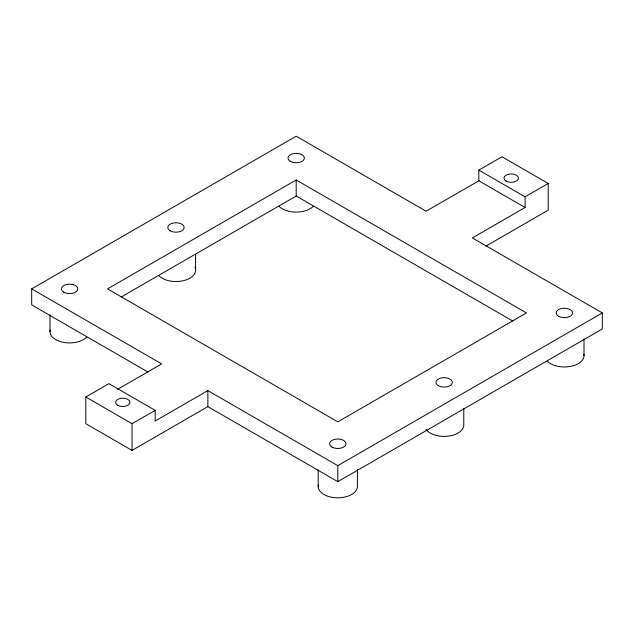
<?xml version="1.0" encoding="UTF-8"?>
<svg xmlns="http://www.w3.org/2000/svg" width="634" height="634" viewBox="0 0 634 634"><rect width="100%" height="100%" fill="white"/><g stroke="black" fill="none" stroke-linecap="round" stroke-linejoin="round"><path stroke-width="0.95" d="M486.001 246.071L548.196 210.163L548.196 183.464L501.962 156.764L478.836 170.118L478.836 180.793L426.127 211.225L296.189 136.207L31.7 288.882L31.7 304.899L147.96 372.023M49.999 331.598L49.999 314.789M207.873 390.607L155.164 421.031L155.164 410.356L108.921 383.657L85.804 397.003L85.804 423.702L132.038 450.402L207.873 406.624L207.873 390.607L337.811 465.641L337.811 481.658L207.873 406.624M132.038 450.402L132.038 423.702L155.164 410.356M195.581 270.195L195.581 254.377M121.252 296.981L296.189 196.009L296.189 179.993L526.466 312.934L337.811 421.848L107.534 288.882L296.189 179.993M318.189 486.46L318.189 469.651M357.425 469.659L357.425 486.468A19.614 11.325 0 0 1 336.519 497.769A19.614 11.325 0 0 1 318.355 484.986M463.779 408.256L463.771 425.065A19.614 11.325 0 0 1 447.984 436.176A19.614 11.325 0 0 1 426.032 429.4M337.811 481.658L602.3 328.959L602.3 312.934L472.37 237.924L525.079 207.492L525.079 196.817L548.196 183.464M584.001 355.658L584.001 338.849M117.425 389.427L161.638 363.9L31.7 288.882M337.811 465.641L602.3 312.934M478.836 170.118L525.079 196.817M478.836 180.793L525.079 207.492M296.189 196.009L512.771 321.05M85.804 397.003L132.038 423.702M313.18 206.454A19.614 11.325 0 0 1 279.198 206.446M86.604 337.264A19.614 11.325 0 0 1 63.305 342.32A19.614 11.325 0 0 1 50.165 330.116M583.827 354.176A19.614 11.325 0 0 1 570.687 366.381A19.614 11.325 0 0 1 547.388 361.317M194.915 267.263A19.614 11.325 0 0 1 183.472 280.664A19.614 11.325 0 0 1 158.975 275.861M506.091 181.078A7.236 4.176 0 0 0 518.192 179.208A7.236 4.176 0 0 0 509.34 174.096A7.236 4.176 0 0 0 506.091 181.078M332.026 447.089A8.171 4.715 0 0 0 345.704 444.973A8.171 4.715 0 0 0 335.695 439.188A8.171 4.715 0 0 0 332.026 447.089M63.836 292.219A8.171 4.715 0 0 0 77.514 290.103A8.171 4.715 0 0 0 67.505 284.325A8.171 4.715 0 0 0 63.836 292.219M290.412 161.408A8.171 4.715 0 0 0 304.09 159.292A8.171 4.715 0 0 0 294.081 153.515A8.171 4.715 0 0 0 290.412 161.408M558.602 316.271A8.171 4.715 0 0 0 572.28 314.163A8.171 4.715 0 0 0 562.271 308.378A8.171 4.715 0 0 0 558.602 316.271M438.379 385.686A8.171 4.715 0 0 0 452.058 383.57A8.171 4.715 0 0 0 442.041 377.793A8.171 4.715 0 0 0 438.379 385.686M170.189 230.816A8.171 4.715 0 0 0 183.868 228.7A8.171 4.715 0 0 0 173.851 222.922A8.171 4.715 0 0 0 170.189 230.816M117.71 405.284A7.196 4.153 0 0 0 129.74 403.422A7.196 4.153 0 0 0 120.935 398.334A7.196 4.153 0 0 0 117.71 405.284"/></g></svg>
